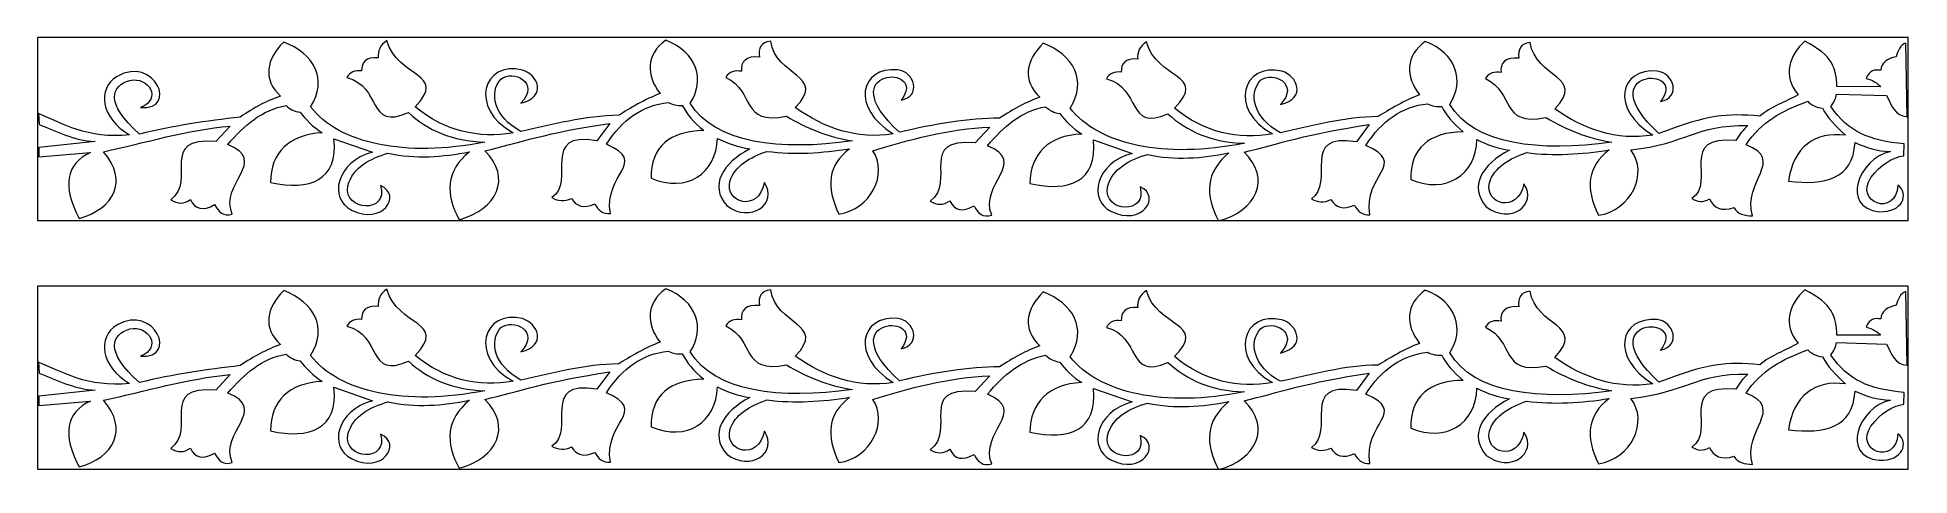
# Model space of a CAD drawing. Header units: centimetres. Extents: x -120 to 120, y -28 to 28.
import ezdxf

# ---------------------------------------------------------------- set-up
doc = ezdxf.new("R2010")
doc.units = ezdxf.units.CM
doc.header["$MEASUREMENT"] = 0
doc.layers.add('layer 1', color=7, linetype='Continuous')

msp = doc.modelspace()

# ---------------------------------------------------------------- linework, layer by layer
at = {"layer": 'layer 1', "color": 250, "lineweight": 9}
for points in [[(-120, 4.23433), (120, 4.23433), (120, 27.71615), (-120, 27.71615), (-120, 4.23433)], [(-120, -27.65679), (120, -27.65679), (120, -4.17497), (-120, -4.17497), (-120, -27.65679)]]:
    msp.add_lwpolyline(points, close=True, dxfattribs=at)
at = {"layer": 'layer 1', "color": 230, "lineweight": 9}
msp.add_open_spline([(-12.82761, 13.17617), (-10.82194, 10.20368), (-13.11297, 5.6634), (-17.17089, 5.05353), (-17.17089, 5.05353), (-18.88801, 8.56493), (-18.57598, 11.3354), (-15.81816, 13.43639), (-15.81816, 13.43639), (-19.33916, 12.8841), (-22.86613, 12.64568), (-26.40627, 13.09781), (-26.40627, 13.09781), (-28.51277, 12.38122), (-30.59424, 11.20558), (-31.15471, 9.23979), (-31.15471, 9.23979), (-31.86617, 6.5147), (-27.5653, 5.15001), (-26.73776, 9.10125), (-26.73776, 9.10125), (-24.88647, 6.4073), (-28.53794, 3.79788), (-31.57127, 6.14925), (-31.57127, 6.14925), (-33.84498, 8.72297), (-32.11455, 11.57687), (-28.5962, 13.41026), (-28.5962, 13.41026), (-30.07438, 13.62612), (-31.45833, 14.0935), (-32.76422, 14.76925), (-32.76422, 14.76925), (-32.9184, 10.16163), (-36.72336, 7.75761), (-41.25645, 9.64189), (-41.25645, 9.64189), (-41.35589, 13.67538), (-38.83713, 15.72103), (-34.51469, 15.76331), (-34.51469, 15.76331), (-35.86325, 16.85194), (-36.68478, 17.89924), (-37.28667, 19.00208), (-37.28667, 19.00208), (-37.94536, 18.9718), (-38.50799, 19.07382), (-39.09905, 19.37463), (-39.09905, 19.37463), (-42.35841, 18.9921), (-45.00104, 17.2028), (-47.00149, 14.00729), (-47.00149, 14.00729), (-41.51244, 11.62279), (-47.4173, 10.2885), (-46.49257, 5.11166), (-46.49257, 5.11166), (-47.47878, 5.03863), (-48.07182, 5.56965), (-48.48613, 6.37526), (-48.48613, 6.37526), (-49.9263, 5.70148), (-50.87507, 6.04019), (-51.48759, 7.07164), (-51.48759, 7.07164), (-52.3891, 6.63926), (-53.21983, 6.72332), (-54.0021, 7.16078), (-54.0021, 7.16078), (-50.86176, 9.16861), (-55.6565, 15.7345), (-48.23262, 14.46337), (-48.23262, 14.46337), (-48.23262, 14.46337), (-46.5771, 16.68696), (-46.5771, 16.68696), (-46.5771, 16.68696), (-54.48978, 15.55446), (-58.36182, 14.15975), (-62.61993, 13.16286), (-62.61993, 13.16286), (-59.08126, 9.70673), (-61.04667, 5.64119), (-65.90107, 4.33117), (-65.90107, 4.33117), (-67.67752, 7.61825), (-67.61097, 10.59079), (-64.57307, 13.05625), (-64.57307, 13.05625), (-68.0081, 12.37407), (-71.47459, 12.07962), (-75.02801, 12.85722), (-75.02801, 12.85722), (-77.32135, 12.16487), (-79.50489, 11.1114), (-80.17757, 8.66617), (-80.17757, 8.66617), (-80.76625, 5.41649), (-74.90791, 5.04405), (-75.98481, 8.71178), (-75.98481, 8.71178), (-73.13663, 7.45812), (-75.77885, 3.55509), (-79.71127, 5.57531), (-79.71127, 5.57531), (-82.69992, 7.05087), (-81.66442, 11.75226), (-77.00395, 13.00241), (-77.00395, 13.00241), (-77.00395, 13.00241), (-81.95974, 14.72311), (-81.95974, 14.72311), (-81.95974, 14.72311), (-81.42765, 9.37487), (-85.03462, 8.01345), (-90.10346, 9.12293), (-90.10346, 9.12293), (-90.0715, 12.94344), (-87.73345, 15.26817), (-83.46808, 15.48206), (-83.46808, 15.48206), (-84.62537, 16.18574), (-85.61948, 17.23499), (-86.28791, 18.1192), (-86.28791, 18.1192), (-87.00338, 18.19182), (-87.60462, 18.50634), (-88.09016, 18.98572), (-88.09016, 18.98572), (-91.18548, 18.43191), (-93.49803, 16.43838), (-95.56043, 13.98475), (-95.56043, 13.98475), (-90.26742, 11.79102), (-96.67839, 9.1005), (-95.01699, 5.05683), (-95.01699, 5.05683), (-96.13709, 4.7126), (-96.7929, 5.31666), (-97.2808, 6.26372), (-97.2808, 6.26372), (-98.74739, 5.42532), (-99.78146, 5.64535), (-100.38299, 6.92384), (-100.38299, 6.92384), (-101.20937, 6.31922), (-102.04767, 6.33863), (-102.8958, 6.87513), (-102.8958, 6.87513), (-99.51464, 9.39793), (-104.61112, 14.94424), (-97.13053, 14.36019), (-97.13053, 14.36019), (-97.13053, 14.36019), (-95.266, 16.35334), (-95.266, 16.35334), (-95.266, 16.35334), (-100.77964, 15.84504), (-106.21042, 14.20326), (-111.50534, 13.05504), (-111.50534, 13.05504), (-108.26456, 9.26933), (-110.23015, 5.70245), (-114.66641, 4.49885), (-114.66641, 4.49885), (-116.82701, 8.64), (-116.33688, 11.46175), (-113.19602, 12.96409), (-113.19602, 12.96409), (-113.19602, 12.96409), (-119.83972, 12.39242), (-119.83972, 12.39242), (-119.83972, 12.39242), (-119.83972, 12.39242), (-119.82859, 13.59124), (-119.82859, 13.59124), (-119.82859, 13.59124), (-119.82859, 13.59124), (-112.57723, 14.34572), (-112.57723, 14.34572), (-112.57723, 14.34572), (-115.44382, 14.51946), (-117.49213, 15.68627), (-119.78282, 16.53729), (-119.78282, 16.53729), (-119.78282, 16.53729), (-119.88163, 17.9577), (-119.88163, 17.9577), (-119.88163, 17.9577), (-116.74812, 16.68311), (-113.66072, 14.67527), (-108.17521, 15.20533), (-108.17521, 15.20533), (-111.90885, 17.40488), (-112.36771, 21.12378), (-109.78577, 22.72437), (-109.78577, 22.72437), (-104.95893, 25.46466), (-101.86156, 18.31141), (-106.78226, 18.71929), (-106.78226, 18.71929), (-103.97144, 19.80486), (-105.71984, 22.74137), (-108.14588, 22.20753), (-108.14588, 22.20753), (-110.48125, 21.54811), (-111.45724, 19.33098), (-106.92698, 15.327), (-106.92698, 15.327), (-102.56709, 16.39433), (-98.27562, 16.99232), (-93.99609, 17.5085), (-93.99609, 17.5085), (-92.18466, 18.68473), (-90.68447, 19.56392), (-88.81737, 20.19325), (-88.81737, 20.19325), (-91.15575, 22.31973), (-90.61752, 24.94619), (-88.40701, 27.12503), (-88.40701, 27.12503), (-84.56492, 25.65965), (-82.66866, 22.36787), (-84.95459, 18.79955), (-84.95459, 18.79955), (-81.30464, 14.10664), (-72.8452, 12.25642), (-62.60073, 14.28724), (-62.60073, 14.28724), (-66.79365, 14.41219), (-69.97774, 15.8263), (-72.41176, 18.07944), (-72.41176, 18.07944), (-77.71591, 15.68906), (-75.80765, 21.44958), (-80.29585, 22.56784), (-80.29585, 22.56784), (-79.91613, 23.28571), (-79.25845, 23.52088), (-78.41059, 23.42576), (-78.41059, 23.42576), (-78.38814, 24.52378), (-77.91094, 25.24568), (-76.2797, 25.09532), (-76.2797, 25.09532), (-76.3572, 25.97437), (-76.04617, 26.73096), (-75.1673, 27.30858), (-75.1673, 27.30858), (-73.85253, 22.45881), (-67.24629, 23.22342), (-71.542, 18.81479), (-71.542, 18.81479), (-67.77983, 15.66202), (-63.36033, 14.71735), (-58.98258, 15.49176), (-58.98258, 15.49176), (-64.73606, 18.61932), (-62.79334, 24.78665), (-57.77732, 23.52949), (-57.77732, 23.52949), (-55.8138, 22.96728), (-54.54795, 20.09164), (-57.96806, 19.27871), (-57.96806, 19.27871), (-55.42676, 21.9532), (-59.00936, 23.60879), (-60.53992, 22.38086), (-60.53992, 22.38086), (-62.08559, 20.64736), (-61.45723, 17.52795), (-57.96685, 15.6481), (-57.96685, 15.6481), (-54.07501, 16.49027), (-49.72304, 17.69166), (-45.43383, 17.72777), (-45.43383, 17.72777), (-44.06204, 18.58161), (-42.00316, 19.82809), (-40.13013, 20.50882), (-40.13013, 20.50882), (-41.94324, 22.8673), (-41.95938, 25.5097), (-39.39377, 27.34649), (-39.39377, 27.34649), (-35.36122, 25.86797), (-34.31376, 22.2044), (-36.25204, 19.28807), (-36.25204, 19.28807), (-33.13615, 14.0708), (-24.71759, 13.15182), (-15.44312, 14.43507), (-15.44312, 14.43507), (-18.60184, 14.93357), (-21.36694, 16.08314), (-23.91122, 17.59797), (-23.91122, 17.59797), (-29.87609, 16.42303), (-27.8317, 20.77723), (-31.68047, 22.58775), (-31.68047, 22.58775), (-31.25879, 23.38984), (-30.50498, 23.48393), (-29.65814, 23.37977), (-29.65814, 23.37977), (-29.8531, 24.57871), (-29.05997, 25.39084), (-27.3838, 25.20413), (-27.3838, 25.20413), (-27.52079, 26.3033), (-27.21333, 27.09695), (-25.92804, 27.21842), (-25.92804, 27.21842), (-25.28599, 22.62981), (-18.65998, 22.9496), (-22.77796, 18.71558), (-22.77796, 18.71558), (-19.02959, 16.0588), (-14.88024, 14.60161), (-10.2006, 15.34154), (-10.2006, 15.34154), (-15.67336, 18.65383), (-14.50162, 23.98468), (-9.6269, 23.5556), (-9.6269, 23.5556), (-7.51739, 23.32159), (-6.4958, 20.1902), (-9.21314, 19.65884), (-9.21314, 19.65884), (-5.48968, 24.35386), (-18.5634, 23.88766), (-9.40648, 15.54502), (-9.40648, 15.54502), (-5.0687, 16.60252), (-0.38863, 17.36058), (3.43844, 17.35231), (3.43844, 17.35231), (5.24987, 18.52854), (6.75005, 19.40772), (8.61715, 20.03706), (8.61715, 20.03706), (6.27877, 22.16353), (6.817, 24.78999), (9.02752, 26.96884), (9.02752, 26.96884), (12.86961, 25.50346), (14.76587, 22.21168), (12.47994, 18.64336), (12.47994, 18.64336), (16.12988, 13.95045), (24.58933, 12.10023), (34.8338, 14.13105), (34.8338, 14.13105), (30.64087, 14.256), (27.45678, 15.67011), (25.02277, 17.92325), (25.02277, 17.92325), (19.71862, 15.53287), (21.62687, 21.29339), (17.13868, 22.41165), (17.13868, 22.41165), (17.5184, 23.12952), (18.17607, 23.36469), (19.02394, 23.26957), (19.02394, 23.26957), (19.04638, 24.36759), (19.52359, 25.08949), (21.15483, 24.93913), (21.15483, 24.93913), (21.07733, 25.81818), (21.38835, 26.57476), (22.26723, 27.15239), (22.26723, 27.15239), (23.58199, 22.30262), (30.18824, 23.06723), (25.89253, 18.6586), (25.89253, 18.6586), (29.65469, 15.50583), (34.0742, 14.56116), (38.45194, 15.33557), (38.45194, 15.33557), (32.69847, 18.46313), (34.64119, 24.63046), (39.6572, 23.3733), (39.6572, 23.3733), (41.62073, 22.81109), (42.88658, 19.93545), (39.46647, 19.12252), (39.46647, 19.12252), (42.00776, 21.79701), (38.42516, 23.4526), (36.8946, 22.22467), (36.8946, 22.22467), (35.34893, 20.49117), (35.97729, 17.37176), (39.46767, 15.49191), (39.46767, 15.49191), (43.35952, 16.33408), (47.71148, 17.53547), (52.00069, 17.57158), (52.00069, 17.57158), (53.37248, 18.42542), (55.43136, 19.6719), (57.3044, 20.35263), (57.3044, 20.35263), (55.49129, 22.71111), (55.47514, 25.35351), (58.04076, 27.1903), (58.04076, 27.1903), (62.07331, 25.71178), (63.12077, 22.0482), (61.18248, 19.13187), (61.18248, 19.13187), (64.29837, 13.91461), (72.71694, 12.99563), (81.9914, 14.27887), (81.9914, 14.27887), (78.83269, 14.77738), (76.06759, 15.92695), (73.52331, 17.44178), (73.52331, 17.44178), (67.55844, 16.26684), (69.60283, 20.62103), (65.75405, 22.43156), (65.75405, 22.43156), (66.17573, 23.23365), (66.92954, 23.32774), (67.77639, 23.22358), (67.77639, 23.22358), (67.58142, 24.42252), (68.37455, 25.23465), (70.05073, 25.04794), (70.05073, 25.04794), (69.91374, 26.14711), (70.22119, 26.94076), (71.50649, 27.06222), (71.50649, 27.06222), (72.14854, 22.47362), (78.77454, 22.79341), (74.65657, 18.55939), (74.65657, 18.55939), (78.40493, 15.90261), (82.55429, 14.44542), (87.23392, 15.18535), (87.23392, 15.18535), (81.76116, 18.49764), (82.93291, 23.82849), (87.80763, 23.39941), (87.80763, 23.39941), (89.91714, 23.1654), (90.93873, 20.03401), (88.22138, 19.50265), (88.22138, 19.50265), (91.94484, 24.19767), (78.87113, 23.73147), (88.02804, 15.38883), (88.02804, 15.38883), (94.46096, 17.85154), (96.60395, 17.98061), (100.95708, 17.62153), (100.95708, 17.62153), (102.37236, 18.80512), (104.23929, 19.44937), (105.88039, 20.36328), (105.88039, 20.36328), (103.79154, 22.77988), (104.78515, 25.51205), (106.7343, 27.22878), (106.7343, 27.22878), (110.27681, 25.4355), (110.8124, 23.75622), (110.85127, 21.41681), (110.85127, 21.41681), (110.85127, 21.41681), (116.46565, 21.39283), (116.46565, 21.39283), (116.46565, 21.39283), (116.03326, 21.87315), (115.45421, 22.26122), (114.60033, 22.44707), (114.60033, 22.44707), (115.11903, 23.58707), (115.62626, 23.57484), (116.47355, 23.50536), (116.47355, 23.50536), (116.61076, 24.46276), (117.27576, 25.04207), (118.46855, 25.24329), (118.46855, 25.24329), (118.67338, 25.96065), (118.9278, 26.74745), (119.70175, 26.9962), (119.70175, 26.9962), (119.70175, 26.9962), (119.88162, 17.54767), (119.88162, 17.54767), (119.88162, 17.54767), (118.24618, 17.63758), (117.87554, 18.98974), (117.21181, 20.26771), (117.21181, 20.26771), (117.21181, 20.26771), (110.80164, 20.45697), (110.80164, 20.45697), (110.80164, 20.45697), (110.72776, 19.87909), (110.48332, 19.34362), (110.0683, 18.85056), (110.0683, 18.85056), (112.31383, 15.61687), (114.93817, 14.49099), (119.47957, 14.0469), (119.47957, 14.0469), (119.47957, 14.0469), (119.44036, 12.53932), (119.44036, 12.53932), (119.44036, 12.53932), (117.96766, 12.31725), (116.47962, 11.41564), (115.21577, 9.73632), (115.21577, 9.73632), (113.03071, 6.53607), (118.42575, 4.58539), (118.66356, 8.75745), (118.66356, 8.75745), (120.17236, 7.63966), (119.3024, 5.25868), (116.28377, 5.35602), (116.28377, 5.35602), (111.25359, 5.85964), (113.62334, 12.1832), (117.7323, 13.08899), (117.7323, 13.08899), (116.00009, 13.10057), (114.55902, 13.61035), (113.17835, 14.22356), (113.17835, 14.22356), (112.88903, 9.48663), (109.29624, 8.73885), (104.64767, 9.26599), (104.64767, 9.26599), (105.24253, 13.70678), (108.06298, 15.67853), (111.93809, 15.15898), (111.93809, 15.15898), (110.68206, 16.29783), (109.64699, 17.42376), (108.9836, 18.64239), (108.9836, 18.64239), (108.43158, 18.65474), (107.32046, 19.14984), (107.14325, 19.53748), (107.14325, 19.53748), (103.73937, 18.2784), (101.13363, 16.87821), (99.19316, 13.95732), (99.19316, 13.95732), (104.36882, 11.95061), (98.65832, 9.29145), (100.04441, 4.81537), (100.04441, 4.81537), (98.96932, 4.88182), (98.10335, 5.0343), (97.64701, 5.88876), (97.64701, 5.88876), (96.06139, 5.34921), (95.03508, 5.84779), (94.50339, 7.0178), (94.50339, 7.0178), (93.69007, 6.48565), (92.95754, 6.61442), (92.26174, 7.04363), (92.26174, 7.04363), (95.36712, 9.20353), (90.35255, 15.21567), (97.89284, 14.48058), (97.89284, 14.48058), (98.30146, 15.20612), (98.7987, 15.86378), (99.4255, 16.42221), (99.4255, 16.42221), (92.57552, 16.5199), (91.68186, 14.05977), (84.40694, 13.2932), (84.40694, 13.2932), (86.75236, 10.33433), (84.44753, 5.52614), (80.26363, 4.89734), (80.26363, 4.89734), (78.54651, 8.40874), (78.85855, 11.1792), (81.61637, 13.2802), (81.61637, 13.2802), (78.09537, 12.72791), (74.5684, 12.48948), (71.02825, 12.94162), (71.02825, 12.94162), (68.92176, 12.22503), (66.84029, 11.04939), (66.27981, 9.08359), (66.27981, 9.08359), (65.56836, 6.35851), (69.86923, 4.99382), (70.69676, 8.94506), (70.69676, 8.94506), (72.54806, 6.25111), (68.89658, 3.64169), (65.86325, 5.99306), (65.86325, 5.99306), (63.58955, 8.56678), (65.31998, 11.42068), (68.83832, 13.25407), (68.83832, 13.25407), (67.36015, 13.46993), (65.97619, 13.9373), (64.67031, 14.61306), (64.67031, 14.61306), (64.51613, 10.00544), (60.71117, 7.60141), (56.17807, 9.48569), (56.17807, 9.48569), (56.07864, 13.51919), (58.5974, 15.56483), (62.91983, 15.60712), (62.91983, 15.60712), (61.57127, 16.69575), (60.74975, 17.74305), (60.14785, 18.84589), (60.14785, 18.84589), (59.48917, 18.81561), (58.92653, 18.91763), (58.33547, 19.21844), (58.33547, 19.21844), (55.07612, 18.8359), (52.43349, 17.04661), (50.43304, 13.8511), (50.43304, 13.8511), (55.92208, 11.4666), (50.01722, 10.13231), (50.94196, 4.95547), (50.94196, 4.95547), (49.95574, 4.88244), (49.36271, 5.41345), (48.9484, 6.21907), (48.9484, 6.21907), (47.50822, 5.54529), (46.55946, 5.88399), (45.94693, 6.91545), (45.94693, 6.91545), (45.04542, 6.48306), (44.21469, 6.56713), (43.43242, 7.00459), (43.43242, 7.00459), (46.57276, 9.01241), (41.77802, 15.57831), (49.20191, 14.30718), (49.20191, 14.30718), (49.20191, 14.30718), (50.85742, 16.53077), (50.85742, 16.53077), (50.85742, 16.53077), (42.94474, 15.39827), (39.07271, 14.00355), (34.8146, 13.00667), (34.8146, 13.00667), (38.35326, 9.55053), (36.38786, 5.485), (31.53345, 4.17497), (31.53345, 4.17497), (29.757, 7.46206), (29.82355, 10.4346), (32.86146, 12.90006), (32.86146, 12.90006), (29.42642, 12.21788), (25.95993, 11.92343), (22.40651, 12.70103), (22.40651, 12.70103), (20.11318, 12.00867), (17.92964, 10.95521), (17.25696, 8.50998), (17.25696, 8.50998), (16.66827, 5.2603), (22.52661, 4.88786), (21.44971, 8.55559), (21.44971, 8.55559), (24.29789, 7.30193), (21.65568, 3.3989), (17.72325, 5.41912), (17.72325, 5.41912), (14.73461, 6.89468), (15.7701, 11.59606), (20.43058, 12.84622), (20.43058, 12.84622), (20.43058, 12.84622), (15.47478, 14.56692), (15.47478, 14.56692), (15.47478, 14.56692), (16.00688, 9.21868), (12.39991, 7.85726), (7.33107, 8.96674), (7.33107, 8.96674), (7.36303, 12.78725), (9.70107, 15.11198), (13.96645, 15.32587), (13.96645, 15.32587), (12.80916, 16.02955), (11.81505, 17.0788), (11.14661, 17.96301), (11.14661, 17.96301), (10.43115, 18.03563), (9.82991, 18.35014), (9.34436, 18.82953), (9.34436, 18.82953), (6.24905, 18.27571), (3.9365, 16.28219), (1.8741, 13.82856), (1.8741, 13.82856), (7.1671, 11.63482), (0.75614, 8.94431), (2.41753, 4.90064), (2.41753, 4.90064), (1.29743, 4.55641), (0.64162, 5.16047), (0.15373, 6.10753), (0.15373, 6.10753), (-1.31286, 5.26913), (-2.34694, 5.48915), (-2.94847, 6.76765), (-2.94847, 6.76765), (-3.77485, 6.16303), (-4.61314, 6.18244), (-5.46128, 6.71894), (-5.46128, 6.71894), (-2.08011, 9.24174), (-7.1766, 14.78805), (0.30399, 14.204), (0.30399, 14.204), (0.30399, 14.204), (2.16853, 16.19715), (2.16853, 16.19715), (2.16853, 16.19715), (-2.92032, 16.03667), (-8.50857, 14.52529), (-12.82761, 13.17617)], degree=3, knots=[0, 0, 0, 0, 0.005347594, 0.005347594, 0.005347594, 0.005347594, 0.010695187, 0.010695187, 0.010695187, 0.010695187, 0.016042781, 0.016042781, 0.016042781, 0.016042781, 0.021390374, 0.021390374, 0.021390374, 0.021390374, 0.026737968, 0.026737968, 0.026737968, 0.026737968, 0.032085561, 0.032085561, 0.032085561, 0.032085561, 0.037433155, 0.037433155, 0.037433155, 0.037433155, 0.042780749, 0.042780749, 0.042780749, 0.042780749, 0.048128342, 0.048128342, 0.048128342, 0.048128342, 0.053475936, 0.053475936, 0.053475936, 0.053475936, 0.058823529, 0.058823529, 0.058823529, 0.058823529, 0.064171123, 0.064171123, 0.064171123, 0.064171123, 0.069518717, 0.069518717, 0.069518717, 0.069518717, 0.07486631, 0.07486631, 0.07486631, 0.07486631, 0.080213904, 0.080213904, 0.080213904, 0.080213904, 0.085561497, 0.085561497, 0.085561497, 0.085561497, 0.090909091, 0.090909091, 0.090909091, 0.090909091, 0.096256684, 0.096256684, 0.096256684, 0.096256684, 0.101604278, 0.101604278, 0.101604278, 0.101604278, 0.106951872, 0.106951872, 0.106951872, 0.106951872, 0.112299465, 0.112299465, 0.112299465, 0.112299465, 0.117647059, 0.117647059, 0.117647059, 0.117647059, 0.122994652, 0.122994652, 0.122994652, 0.122994652, 0.128342246, 0.128342246, 0.128342246, 0.128342246, 0.13368984, 0.13368984, 0.13368984, 0.13368984, 0.139037433, 0.139037433, 0.139037433, 0.139037433, 0.144385027, 0.144385027, 0.144385027, 0.144385027, 0.14973262, 0.14973262, 0.14973262, 0.14973262, 0.155080214, 0.155080214, 0.155080214, 0.155080214, 0.160427807, 0.160427807, 0.160427807, 0.160427807, 0.165775401, 0.165775401, 0.165775401, 0.165775401, 0.171122995, 0.171122995, 0.171122995, 0.171122995, 0.176470588, 0.176470588, 0.176470588, 0.176470588, 0.181818182, 0.181818182, 0.181818182, 0.181818182, 0.187165775, 0.187165775, 0.187165775, 0.187165775, 0.192513369, 0.192513369, 0.192513369, 0.192513369, 0.197860963, 0.197860963, 0.197860963, 0.197860963, 0.203208556, 0.203208556, 0.203208556, 0.203208556, 0.20855615, 0.20855615, 0.20855615, 0.20855615, 0.213903743, 0.213903743, 0.213903743, 0.213903743, 0.219251337, 0.219251337, 0.219251337, 0.219251337, 0.22459893, 0.22459893, 0.22459893, 0.22459893, 0.229946524, 0.229946524, 0.229946524, 0.229946524, 0.235294118, 0.235294118, 0.235294118, 0.235294118, 0.240641711, 0.240641711, 0.240641711, 0.240641711, 0.245989305, 0.245989305, 0.245989305, 0.245989305, 0.251336898, 0.251336898, 0.251336898, 0.251336898, 0.256684492, 0.256684492, 0.256684492, 0.256684492, 0.262032086, 0.262032086, 0.262032086, 0.262032086, 0.267379679, 0.267379679, 0.267379679, 0.267379679, 0.272727273, 0.272727273, 0.272727273, 0.272727273, 0.278074866, 0.278074866, 0.278074866, 0.278074866, 0.28342246, 0.28342246, 0.28342246, 0.28342246, 0.288770053, 0.288770053, 0.288770053, 0.288770053, 0.294117647, 0.294117647, 0.294117647, 0.294117647, 0.299465241, 0.299465241, 0.299465241, 0.299465241, 0.304812834, 0.304812834, 0.304812834, 0.304812834, 0.310160428, 0.310160428, 0.310160428, 0.310160428, 0.315508021, 0.315508021, 0.315508021, 0.315508021, 0.320855615, 0.320855615, 0.320855615, 0.320855615, 0.326203209, 0.326203209, 0.326203209, 0.326203209, 0.331550802, 0.331550802, 0.331550802, 0.331550802, 0.336898396, 0.336898396, 0.336898396, 0.336898396, 0.342245989, 0.342245989, 0.342245989, 0.342245989, 0.347593583, 0.347593583, 0.347593583, 0.347593583, 0.352941176, 0.352941176, 0.352941176, 0.352941176, 0.35828877, 0.35828877, 0.35828877, 0.35828877, 0.363636364, 0.363636364, 0.363636364, 0.363636364, 0.368983957, 0.368983957, 0.368983957, 0.368983957, 0.374331551, 0.374331551, 0.374331551, 0.374331551, 0.379679144, 0.379679144, 0.379679144, 0.379679144, 0.385026738, 0.385026738, 0.385026738, 0.385026738, 0.390374332, 0.390374332, 0.390374332, 0.390374332, 0.395721925, 0.395721925, 0.395721925, 0.395721925, 0.401069519, 0.401069519, 0.401069519, 0.401069519, 0.406417112, 0.406417112, 0.406417112, 0.406417112, 0.411764706, 0.411764706, 0.411764706, 0.411764706, 0.417112299, 0.417112299, 0.417112299, 0.417112299, 0.422459893, 0.422459893, 0.422459893, 0.422459893, 0.427807487, 0.427807487, 0.427807487, 0.427807487, 0.43315508, 0.43315508, 0.43315508, 0.43315508, 0.438502674, 0.438502674, 0.438502674, 0.438502674, 0.443850267, 0.443850267, 0.443850267, 0.443850267, 0.449197861, 0.449197861, 0.449197861, 0.449197861, 0.454545455, 0.454545455, 0.454545455, 0.454545455, 0.459893048, 0.459893048, 0.459893048, 0.459893048, 0.465240642, 0.465240642, 0.465240642, 0.465240642, 0.470588235, 0.470588235, 0.470588235, 0.470588235, 0.475935829, 0.475935829, 0.475935829, 0.475935829, 0.481283422, 0.481283422, 0.481283422, 0.481283422, 0.486631016, 0.486631016, 0.486631016, 0.486631016, 0.49197861, 0.49197861, 0.49197861, 0.49197861, 0.497326203, 0.497326203, 0.497326203, 0.497326203, 0.502673797, 0.502673797, 0.502673797, 0.502673797, 0.50802139, 0.50802139, 0.50802139, 0.50802139, 0.513368984, 0.513368984, 0.513368984, 0.513368984, 0.518716578, 0.518716578, 0.518716578, 0.518716578, 0.524064171, 0.524064171, 0.524064171, 0.524064171, 0.529411765, 0.529411765, 0.529411765, 0.529411765, 0.534759358, 0.534759358, 0.534759358, 0.534759358, 0.540106952, 0.540106952, 0.540106952, 0.540106952, 0.545454545, 0.545454545, 0.545454545, 0.545454545, 0.550802139, 0.550802139, 0.550802139, 0.550802139, 0.556149733, 0.556149733, 0.556149733, 0.556149733, 0.561497326, 0.561497326, 0.561497326, 0.561497326, 0.56684492, 0.56684492, 0.56684492, 0.56684492, 0.572192513, 0.572192513, 0.572192513, 0.572192513, 0.577540107, 0.577540107, 0.577540107, 0.577540107, 0.582887701, 0.582887701, 0.582887701, 0.582887701, 0.588235294, 0.588235294, 0.588235294, 0.588235294, 0.593582888, 0.593582888, 0.593582888, 0.593582888, 0.598930481, 0.598930481, 0.598930481, 0.598930481, 0.604278075, 0.604278075, 0.604278075, 0.604278075, 0.609625668, 0.609625668, 0.609625668, 0.609625668, 0.614973262, 0.614973262, 0.614973262, 0.614973262, 0.620320856, 0.620320856, 0.620320856, 0.620320856, 0.625668449, 0.625668449, 0.625668449, 0.625668449, 0.631016043, 0.631016043, 0.631016043, 0.631016043, 0.636363636, 0.636363636, 0.636363636, 0.636363636, 0.64171123, 0.64171123, 0.64171123, 0.64171123, 0.647058824, 0.647058824, 0.647058824, 0.647058824, 0.652406417, 0.652406417, 0.652406417, 0.652406417, 0.657754011, 0.657754011, 0.657754011, 0.657754011, 0.663101604, 0.663101604, 0.663101604, 0.663101604, 0.668449198, 0.668449198, 0.668449198, 0.668449198, 0.673796791, 0.673796791, 0.673796791, 0.673796791, 0.679144385, 0.679144385, 0.679144385, 0.679144385, 0.684491979, 0.684491979, 0.684491979, 0.684491979, 0.689839572, 0.689839572, 0.689839572, 0.689839572, 0.695187166, 0.695187166, 0.695187166, 0.695187166, 0.700534759, 0.700534759, 0.700534759, 0.700534759, 0.705882353, 0.705882353, 0.705882353, 0.705882353, 0.711229947, 0.711229947, 0.711229947, 0.711229947, 0.71657754, 0.71657754, 0.71657754, 0.71657754, 0.721925134, 0.721925134, 0.721925134, 0.721925134, 0.727272727, 0.727272727, 0.727272727, 0.727272727, 0.732620321, 0.732620321, 0.732620321, 0.732620321, 0.737967914, 0.737967914, 0.737967914, 0.737967914, 0.743315508, 0.743315508, 0.743315508, 0.743315508, 0.748663102, 0.748663102, 0.748663102, 0.748663102, 0.754010695, 0.754010695, 0.754010695, 0.754010695, 0.759358289, 0.759358289, 0.759358289, 0.759358289, 0.764705882, 0.764705882, 0.764705882, 0.764705882, 0.770053476, 0.770053476, 0.770053476, 0.770053476, 0.77540107, 0.77540107, 0.77540107, 0.77540107, 0.780748663, 0.780748663, 0.780748663, 0.780748663, 0.786096257, 0.786096257, 0.786096257, 0.786096257, 0.79144385, 0.79144385, 0.79144385, 0.79144385, 0.796791444, 0.796791444, 0.796791444, 0.796791444, 0.802139037, 0.802139037, 0.802139037, 0.802139037, 0.807486631, 0.807486631, 0.807486631, 0.807486631, 0.812834225, 0.812834225, 0.812834225, 0.812834225, 0.818181818, 0.818181818, 0.818181818, 0.818181818, 0.823529412, 0.823529412, 0.823529412, 0.823529412, 0.828877005, 0.828877005, 0.828877005, 0.828877005, 0.834224599, 0.834224599, 0.834224599, 0.834224599, 0.839572193, 0.839572193, 0.839572193, 0.839572193, 0.844919786, 0.844919786, 0.844919786, 0.844919786, 0.85026738, 0.85026738, 0.85026738, 0.85026738, 0.855614973, 0.855614973, 0.855614973, 0.855614973, 0.860962567, 0.860962567, 0.860962567, 0.860962567, 0.86631016, 0.86631016, 0.86631016, 0.86631016, 0.871657754, 0.871657754, 0.871657754, 0.871657754, 0.877005348, 0.877005348, 0.877005348, 0.877005348, 0.882352941, 0.882352941, 0.882352941, 0.882352941, 0.887700535, 0.887700535, 0.887700535, 0.887700535, 0.893048128, 0.893048128, 0.893048128, 0.893048128, 0.898395722, 0.898395722, 0.898395722, 0.898395722, 0.903743316, 0.903743316, 0.903743316, 0.903743316, 0.909090909, 0.909090909, 0.909090909, 0.909090909, 0.914438503, 0.914438503, 0.914438503, 0.914438503, 0.919786096, 0.919786096, 0.919786096, 0.919786096, 0.92513369, 0.92513369, 0.92513369, 0.92513369, 0.930481283, 0.930481283, 0.930481283, 0.930481283, 0.935828877, 0.935828877, 0.935828877, 0.935828877, 0.941176471, 0.941176471, 0.941176471, 0.941176471, 0.946524064, 0.946524064, 0.946524064, 0.946524064, 0.951871658, 0.951871658, 0.951871658, 0.951871658, 0.957219251, 0.957219251, 0.957219251, 0.957219251, 0.962566845, 0.962566845, 0.962566845, 0.962566845, 0.967914439, 0.967914439, 0.967914439, 0.967914439, 0.973262032, 0.973262032, 0.973262032, 0.973262032, 0.978609626, 0.978609626, 0.978609626, 0.978609626, 0.983957219, 0.983957219, 0.983957219, 0.983957219, 0.989304813, 0.989304813, 0.989304813, 0.989304813, 1, 1, 1, 1], dxfattribs=at)
at = {"layer": 'layer 1', "color": 250, "lineweight": 9}
msp.add_open_spline([(-12.8276, -18.71495), (-10.82193, -21.68744), (-13.11296, -26.22772), (-17.17088, -26.83759), (-17.17088, -26.83759), (-18.888, -23.32619), (-18.57597, -20.55572), (-15.81815, -18.45473), (-15.81815, -18.45473), (-19.33915, -19.00702), (-22.86612, -19.24544), (-26.40626, -18.79331), (-26.40626, -18.79331), (-28.51276, -19.5099), (-30.59423, -20.68554), (-31.1547, -22.65133), (-31.1547, -22.65133), (-31.86616, -25.37642), (-27.56529, -26.74111), (-26.73775, -22.78987), (-26.73775, -22.78987), (-24.88646, -25.48382), (-28.53793, -28.09324), (-31.57126, -25.74187), (-31.57126, -25.74187), (-33.84497, -23.16815), (-32.11454, -20.31425), (-28.59619, -18.48086), (-28.59619, -18.48086), (-30.07437, -18.265), (-31.45832, -17.79762), (-32.76421, -17.12187), (-32.76421, -17.12187), (-32.91839, -21.72949), (-36.72335, -24.13351), (-41.25644, -22.24923), (-41.25644, -22.24923), (-41.35588, -18.21574), (-38.83712, -16.17009), (-34.51468, -16.12781), (-34.51468, -16.12781), (-35.86324, -15.03918), (-36.68477, -13.99188), (-37.28666, -12.88904), (-37.28666, -12.88904), (-37.94535, -12.91932), (-38.50798, -12.8173), (-39.09904, -12.51649), (-39.09904, -12.51649), (-42.3584, -12.89902), (-45.00103, -14.68832), (-47.00148, -17.88383), (-47.00148, -17.88383), (-41.51243, -20.26833), (-47.41729, -21.60262), (-46.49256, -26.77946), (-46.49256, -26.77946), (-47.47877, -26.85249), (-48.07181, -26.32147), (-48.48612, -25.51586), (-48.48612, -25.51586), (-49.92629, -26.18964), (-50.87506, -25.85093), (-51.48758, -24.81948), (-51.48758, -24.81948), (-52.38909, -25.25186), (-53.21982, -25.1678), (-54.00209, -24.73034), (-54.00209, -24.73034), (-50.86175, -22.72251), (-55.65649, -16.15662), (-48.23261, -17.42775), (-48.23261, -17.42775), (-48.23261, -17.42775), (-46.57709, -15.20416), (-46.57709, -15.20416), (-46.57709, -15.20416), (-54.48977, -16.33666), (-58.36181, -17.73137), (-62.61992, -18.72826), (-62.61992, -18.72826), (-59.08125, -22.18439), (-61.04666, -26.24993), (-65.90106, -27.55995), (-65.90106, -27.55995), (-67.67751, -24.27287), (-67.61096, -21.30033), (-64.57306, -18.83487), (-64.57306, -18.83487), (-68.00809, -19.51705), (-71.47458, -19.8115), (-75.028, -19.0339), (-75.028, -19.0339), (-77.32134, -19.72625), (-79.50488, -20.77972), (-80.17756, -23.22495), (-80.17756, -23.22495), (-80.76624, -26.47463), (-74.9079, -26.84707), (-75.9848, -23.17934), (-75.9848, -23.17934), (-73.13662, -24.433), (-75.77884, -28.33603), (-79.71126, -26.31581), (-79.71126, -26.31581), (-82.69991, -24.84025), (-81.66441, -20.13886), (-77.00394, -18.88871), (-77.00394, -18.88871), (-77.00394, -18.88871), (-81.95973, -17.16801), (-81.95973, -17.16801), (-81.95973, -17.16801), (-81.42764, -22.51625), (-85.03461, -23.87767), (-90.10345, -22.76819), (-90.10345, -22.76819), (-90.07149, -18.94768), (-87.73344, -16.62295), (-83.46807, -16.40906), (-83.46807, -16.40906), (-84.62536, -15.70538), (-85.61947, -14.65613), (-86.2879, -13.77192), (-86.2879, -13.77192), (-87.00337, -13.6993), (-87.60461, -13.38478), (-88.09015, -12.9054), (-88.09015, -12.9054), (-91.18547, -13.45921), (-93.49802, -15.45274), (-95.56042, -17.90637), (-95.56042, -17.90637), (-90.26741, -20.1001), (-96.67838, -22.79062), (-95.01698, -26.83429), (-95.01698, -26.83429), (-96.13708, -27.17852), (-96.79289, -26.57446), (-97.28079, -25.6274), (-97.28079, -25.6274), (-98.74738, -26.4658), (-99.78145, -26.24577), (-100.38298, -24.96728), (-100.38298, -24.96728), (-101.20936, -25.5719), (-102.04766, -25.55249), (-102.89579, -25.01599), (-102.89579, -25.01599), (-99.51463, -22.49319), (-104.61111, -16.94688), (-97.13052, -17.53093), (-97.13052, -17.53093), (-97.13052, -17.53093), (-95.26599, -15.53778), (-95.26599, -15.53778), (-95.26599, -15.53778), (-100.77963, -16.04608), (-106.21041, -17.68786), (-111.50533, -18.83608), (-111.50533, -18.83608), (-108.26455, -22.62179), (-110.23014, -26.18867), (-114.6664, -27.39227), (-114.6664, -27.39227), (-116.827, -23.25112), (-116.33687, -20.42937), (-113.19601, -18.92703), (-113.19601, -18.92703), (-113.19601, -18.92703), (-119.83971, -19.4987), (-119.83971, -19.4987), (-119.83971, -19.4987), (-119.83971, -19.4987), (-119.82858, -18.29988), (-119.82858, -18.29988), (-119.82858, -18.29988), (-119.82858, -18.29988), (-112.57722, -17.5454), (-112.57722, -17.5454), (-112.57722, -17.5454), (-115.44381, -17.37166), (-117.49212, -16.20485), (-119.78281, -15.35383), (-119.78281, -15.35383), (-119.78281, -15.35383), (-119.88162, -13.93342), (-119.88162, -13.93342), (-119.88162, -13.93342), (-116.74811, -15.20801), (-113.66071, -17.21585), (-108.1752, -16.68579), (-108.1752, -16.68579), (-111.90884, -14.48624), (-112.3677, -10.76734), (-109.78576, -9.16675), (-109.78576, -9.16675), (-104.95892, -6.42646), (-101.86155, -13.57971), (-106.78225, -13.17183), (-106.78225, -13.17183), (-103.97143, -12.08626), (-105.71983, -9.14975), (-108.14587, -9.68359), (-108.14587, -9.68359), (-110.48124, -10.34301), (-111.45723, -12.56014), (-106.92697, -16.56412), (-106.92697, -16.56412), (-102.56708, -15.49679), (-98.27561, -14.8988), (-93.99608, -14.38262), (-93.99608, -14.38262), (-92.18465, -13.20639), (-90.68446, -12.3272), (-88.81736, -11.69787), (-88.81736, -11.69787), (-91.15574, -9.57139), (-90.61751, -6.94493), (-88.407, -4.76609), (-88.407, -4.76609), (-84.56491, -6.23147), (-82.66865, -9.52325), (-84.95458, -13.09157), (-84.95458, -13.09157), (-81.30463, -17.78448), (-72.84519, -19.6347), (-62.60072, -17.60388), (-62.60072, -17.60388), (-66.79364, -17.47893), (-69.97773, -16.06482), (-72.41175, -13.81168), (-72.41175, -13.81168), (-77.7159, -16.20206), (-75.80764, -10.44154), (-80.29584, -9.32328), (-80.29584, -9.32328), (-79.91612, -8.60541), (-79.25844, -8.37024), (-78.41058, -8.46536), (-78.41058, -8.46536), (-78.38813, -7.36734), (-77.91093, -6.64544), (-76.27969, -6.7958), (-76.27969, -6.7958), (-76.35719, -5.91675), (-76.04616, -5.16016), (-75.16729, -4.58254), (-75.16729, -4.58254), (-73.85252, -9.43231), (-67.24628, -8.6677), (-71.54199, -13.07633), (-71.54199, -13.07633), (-67.77982, -16.2291), (-63.36032, -17.17377), (-58.98257, -16.39936), (-58.98257, -16.39936), (-64.73605, -13.2718), (-62.79333, -7.10447), (-57.77731, -8.36163), (-57.77731, -8.36163), (-55.81379, -8.92384), (-54.54794, -11.79948), (-57.96805, -12.61241), (-57.96805, -12.61241), (-55.42675, -9.93792), (-59.00935, -8.28233), (-60.53991, -9.51026), (-60.53991, -9.51026), (-62.08558, -11.24376), (-61.45722, -14.36317), (-57.96684, -16.24302), (-57.96684, -16.24302), (-54.075, -15.40085), (-49.72303, -14.19946), (-45.43382, -14.16335), (-45.43382, -14.16335), (-44.06203, -13.30951), (-42.00315, -12.06303), (-40.13012, -11.3823), (-40.13012, -11.3823), (-41.94323, -9.02382), (-41.95937, -6.38142), (-39.39376, -4.54463), (-39.39376, -4.54463), (-35.36121, -6.02315), (-34.31375, -9.68672), (-36.25203, -12.60305), (-36.25203, -12.60305), (-33.13614, -17.82032), (-24.71758, -18.7393), (-15.44311, -17.45605), (-15.44311, -17.45605), (-18.60183, -16.95755), (-21.36693, -15.80798), (-23.91121, -14.29315), (-23.91121, -14.29315), (-29.87608, -15.46809), (-27.83169, -11.11389), (-31.68046, -9.30337), (-31.68046, -9.30337), (-31.25878, -8.50128), (-30.50497, -8.40719), (-29.65813, -8.51135), (-29.65813, -8.51135), (-29.85309, -7.31241), (-29.05996, -6.50028), (-27.38379, -6.68699), (-27.38379, -6.68699), (-27.52078, -5.58782), (-27.21332, -4.79417), (-25.92803, -4.6727), (-25.92803, -4.6727), (-25.28598, -9.26131), (-18.65997, -8.94152), (-22.77795, -13.17554), (-22.77795, -13.17554), (-19.02958, -15.83232), (-14.88023, -17.28951), (-10.20059, -16.54958), (-10.20059, -16.54958), (-15.67335, -13.23729), (-14.50161, -7.90644), (-9.62689, -8.33552), (-9.62689, -8.33552), (-7.51738, -8.56953), (-6.49579, -11.70092), (-9.21313, -12.23228), (-9.21313, -12.23228), (-5.48967, -7.53726), (-18.56339, -8.00346), (-9.40647, -16.3461), (-9.40647, -16.3461), (-5.06869, -15.2886), (-0.38862, -14.53054), (3.43845, -14.53881), (3.43845, -14.53881), (5.24988, -13.36258), (6.75006, -12.4834), (8.61716, -11.85406), (8.61716, -11.85406), (6.27878, -9.72759), (6.81701, -7.10113), (9.02753, -4.92228), (9.02753, -4.92228), (12.86962, -6.38766), (14.76588, -9.67944), (12.47995, -13.24776), (12.47995, -13.24776), (16.12989, -17.94067), (24.58934, -19.79089), (34.83381, -17.76007), (34.83381, -17.76007), (30.64088, -17.63512), (27.45679, -16.22101), (25.02278, -13.96787), (25.02278, -13.96787), (19.71863, -16.35825), (21.62688, -10.59773), (17.13869, -9.47947), (17.13869, -9.47947), (17.51841, -8.7616), (18.17608, -8.52643), (19.02395, -8.62155), (19.02395, -8.62155), (19.04639, -7.52353), (19.5236, -6.80163), (21.15484, -6.95199), (21.15484, -6.95199), (21.07734, -6.07294), (21.38836, -5.31636), (22.26724, -4.73873), (22.26724, -4.73873), (23.582, -9.5885), (30.18825, -8.82389), (25.89254, -13.23252), (25.89254, -13.23252), (29.6547, -16.38529), (34.07421, -17.32996), (38.45195, -16.55555), (38.45195, -16.55555), (32.69848, -13.42799), (34.6412, -7.26066), (39.65721, -8.51782), (39.65721, -8.51782), (41.62074, -9.08003), (42.88659, -11.95567), (39.46648, -12.7686), (39.46648, -12.7686), (42.00777, -10.09411), (38.42517, -8.43852), (36.89461, -9.66645), (36.89461, -9.66645), (35.34894, -11.39995), (35.9773, -14.51936), (39.46768, -16.39921), (39.46768, -16.39921), (43.35953, -15.55704), (47.71149, -14.35565), (52.0007, -14.31954), (52.0007, -14.31954), (53.37249, -13.4657), (55.43137, -12.21922), (57.30441, -11.53849), (57.30441, -11.53849), (55.4913, -9.18001), (55.47515, -6.53761), (58.04077, -4.70082), (58.04077, -4.70082), (62.07332, -6.17934), (63.12078, -9.84292), (61.18249, -12.75925), (61.18249, -12.75925), (64.29838, -17.97651), (72.71695, -18.89549), (81.99141, -17.61225), (81.99141, -17.61225), (78.8327, -17.11374), (76.0676, -15.96417), (73.52332, -14.44934), (73.52332, -14.44934), (67.55845, -15.62428), (69.60284, -11.27009), (65.75406, -9.45956), (65.75406, -9.45956), (66.17574, -8.65747), (66.92955, -8.56338), (67.7764, -8.66754), (67.7764, -8.66754), (67.58143, -7.4686), (68.37456, -6.65647), (70.05074, -6.84318), (70.05074, -6.84318), (69.91375, -5.74401), (70.2212, -4.95036), (71.5065, -4.8289), (71.5065, -4.8289), (72.14855, -9.4175), (78.77455, -9.09771), (74.65658, -13.33173), (74.65658, -13.33173), (78.40494, -15.98851), (82.5543, -17.4457), (87.23393, -16.70577), (87.23393, -16.70577), (81.76117, -13.39348), (82.93292, -8.06263), (87.80764, -8.49171), (87.80764, -8.49171), (89.91715, -8.72572), (90.93874, -11.85711), (88.22139, -12.38847), (88.22139, -12.38847), (91.94485, -7.69345), (78.87114, -8.15965), (88.02805, -16.50229), (88.02805, -16.50229), (94.46097, -14.03958), (96.60396, -13.91051), (100.95709, -14.26959), (100.95709, -14.26959), (102.37237, -13.086), (104.2393, -12.44175), (105.8804, -11.52784), (105.8804, -11.52784), (103.79155, -9.11124), (104.78516, -6.37907), (106.73431, -4.66234), (106.73431, -4.66234), (110.27682, -6.45562), (110.81241, -8.1349), (110.85128, -10.47431), (110.85128, -10.47431), (110.85128, -10.47431), (116.46566, -10.49829), (116.46566, -10.49829), (116.46566, -10.49829), (116.03327, -10.01797), (115.45422, -9.6299), (114.60034, -9.44405), (114.60034, -9.44405), (115.11904, -8.30405), (115.62627, -8.31628), (116.47356, -8.38576), (116.47356, -8.38576), (116.61077, -7.42836), (117.27577, -6.84905), (118.46856, -6.64783), (118.46856, -6.64783), (118.67339, -5.93047), (118.92781, -5.14367), (119.70176, -4.89492), (119.70176, -4.89492), (119.70176, -4.89492), (119.88163, -14.34345), (119.88163, -14.34345), (119.88163, -14.34345), (118.24619, -14.25354), (117.87555, -12.90138), (117.21182, -11.62341), (117.21182, -11.62341), (117.21182, -11.62341), (110.80165, -11.43415), (110.80165, -11.43415), (110.80165, -11.43415), (110.72777, -12.01203), (110.48333, -12.5475), (110.06831, -13.04056), (110.06831, -13.04056), (112.31384, -16.27425), (114.93818, -17.40013), (119.47958, -17.84422), (119.47958, -17.84422), (119.47958, -17.84422), (119.44037, -19.3518), (119.44037, -19.3518), (119.44037, -19.3518), (117.96767, -19.57387), (116.47963, -20.47548), (115.21578, -22.1548), (115.21578, -22.1548), (113.03072, -25.35505), (118.42576, -27.30573), (118.66357, -23.13367), (118.66357, -23.13367), (120.17237, -24.25146), (119.30241, -26.63244), (116.28378, -26.5351), (116.28378, -26.5351), (111.2536, -26.03148), (113.62335, -19.70792), (117.73231, -18.80213), (117.73231, -18.80213), (116.0001, -18.79055), (114.55903, -18.28077), (113.17836, -17.66756), (113.17836, -17.66756), (112.88904, -22.40449), (109.29625, -23.15227), (104.64768, -22.62513), (104.64768, -22.62513), (105.24254, -18.18434), (108.06299, -16.21259), (111.9381, -16.73214), (111.9381, -16.73214), (110.68207, -15.59329), (109.647, -14.46736), (108.98361, -13.24873), (108.98361, -13.24873), (108.43159, -13.23638), (107.32047, -12.74128), (107.14326, -12.35364), (107.14326, -12.35364), (103.73938, -13.61272), (101.13364, -15.01291), (99.19317, -17.9338), (99.19317, -17.9338), (104.36883, -19.94051), (98.65833, -22.59967), (100.04442, -27.07575), (100.04442, -27.07575), (98.96933, -27.0093), (98.10336, -26.85682), (97.64702, -26.00236), (97.64702, -26.00236), (96.0614, -26.54191), (95.03509, -26.04333), (94.5034, -24.87332), (94.5034, -24.87332), (93.69008, -25.40547), (92.95755, -25.2767), (92.26175, -24.84749), (92.26175, -24.84749), (95.36713, -22.68759), (90.35256, -16.67545), (97.89285, -17.41054), (97.89285, -17.41054), (98.30147, -16.685), (98.79871, -16.02734), (99.42551, -15.46891), (99.42551, -15.46891), (92.57553, -15.37122), (91.68187, -17.83135), (84.40695, -18.59792), (84.40695, -18.59792), (86.75237, -21.55679), (84.44754, -26.36498), (80.26364, -26.99378), (80.26364, -26.99378), (78.54652, -23.48238), (78.85856, -20.71192), (81.61638, -18.61092), (81.61638, -18.61092), (78.09538, -19.16321), (74.56841, -19.40164), (71.02826, -18.9495), (71.02826, -18.9495), (68.92177, -19.66609), (66.8403, -20.84173), (66.27982, -22.80753), (66.27982, -22.80753), (65.56837, -25.53261), (69.86924, -26.8973), (70.69677, -22.94606), (70.69677, -22.94606), (72.54807, -25.64001), (68.89659, -28.24943), (65.86326, -25.89806), (65.86326, -25.89806), (63.58956, -23.32434), (65.31999, -20.47044), (68.83833, -18.63705), (68.83833, -18.63705), (67.36016, -18.42119), (65.9762, -17.95382), (64.67032, -17.27806), (64.67032, -17.27806), (64.51614, -21.88568), (60.71118, -24.28971), (56.17808, -22.40543), (56.17808, -22.40543), (56.07865, -18.37193), (58.59741, -16.32629), (62.91984, -16.284), (62.91984, -16.284), (61.57128, -15.19537), (60.74976, -14.14807), (60.14786, -13.04523), (60.14786, -13.04523), (59.48918, -13.07551), (58.92654, -12.97349), (58.33548, -12.67268), (58.33548, -12.67268), (55.07613, -13.05522), (52.4335, -14.84451), (50.43305, -18.04002), (50.43305, -18.04002), (55.92209, -20.42452), (50.01723, -21.75881), (50.94197, -26.93565), (50.94197, -26.93565), (49.95575, -27.00868), (49.36272, -26.47767), (48.94841, -25.67205), (48.94841, -25.67205), (47.50823, -26.34583), (46.55947, -26.00713), (45.94694, -24.97567), (45.94694, -24.97567), (45.04543, -25.40806), (44.2147, -25.32399), (43.43243, -24.88653), (43.43243, -24.88653), (46.57277, -22.87871), (41.77803, -16.31281), (49.20192, -17.58394), (49.20192, -17.58394), (49.20192, -17.58394), (50.85743, -15.36035), (50.85743, -15.36035), (50.85743, -15.36035), (42.94475, -16.49285), (39.07272, -17.88757), (34.81461, -18.88445), (34.81461, -18.88445), (38.35327, -22.34059), (36.38787, -26.40612), (31.53346, -27.71615), (31.53346, -27.71615), (29.75701, -24.42906), (29.82356, -21.45652), (32.86147, -18.99106), (32.86147, -18.99106), (29.42643, -19.67324), (25.95994, -19.96769), (22.40652, -19.19009), (22.40652, -19.19009), (20.11319, -19.88245), (17.92965, -20.93591), (17.25697, -23.38114), (17.25697, -23.38114), (16.66828, -26.63082), (22.52662, -27.00326), (21.44972, -23.33553), (21.44972, -23.33553), (24.2979, -24.58919), (21.65569, -28.49222), (17.72326, -26.472), (17.72326, -26.472), (14.73462, -24.99644), (15.77011, -20.29506), (20.43059, -19.0449), (20.43059, -19.0449), (20.43059, -19.0449), (15.47479, -17.3242), (15.47479, -17.3242), (15.47479, -17.3242), (16.00689, -22.67244), (12.39992, -24.03386), (7.33108, -22.92438), (7.33108, -22.92438), (7.36304, -19.10387), (9.70108, -16.77914), (13.96646, -16.56525), (13.96646, -16.56525), (12.80917, -15.86157), (11.81506, -14.81232), (11.14662, -13.92811), (11.14662, -13.92811), (10.43116, -13.85549), (9.82992, -13.54098), (9.34437, -13.06159), (9.34437, -13.06159), (6.24906, -13.61541), (3.93651, -15.60893), (1.87411, -18.06256), (1.87411, -18.06256), (7.16711, -20.2563), (0.75615, -22.94681), (2.41754, -26.99048), (2.41754, -26.99048), (1.29744, -27.33471), (0.64163, -26.73065), (0.15374, -25.78359), (0.15374, -25.78359), (-1.31285, -26.62199), (-2.34693, -26.40197), (-2.94846, -25.12347), (-2.94846, -25.12347), (-3.77484, -25.72809), (-4.61313, -25.70868), (-5.46127, -25.17218), (-5.46127, -25.17218), (-2.0801, -22.64938), (-7.17659, -17.10307), (0.304, -17.68712), (0.304, -17.68712), (0.304, -17.68712), (2.16854, -15.69397), (2.16854, -15.69397), (2.16854, -15.69397), (-2.92031, -15.85445), (-8.50856, -17.36583), (-12.8276, -18.71495)], degree=3, knots=[0, 0, 0, 0, 0.005347594, 0.005347594, 0.005347594, 0.005347594, 0.010695187, 0.010695187, 0.010695187, 0.010695187, 0.016042781, 0.016042781, 0.016042781, 0.016042781, 0.021390374, 0.021390374, 0.021390374, 0.021390374, 0.026737968, 0.026737968, 0.026737968, 0.026737968, 0.032085561, 0.032085561, 0.032085561, 0.032085561, 0.037433155, 0.037433155, 0.037433155, 0.037433155, 0.042780749, 0.042780749, 0.042780749, 0.042780749, 0.048128342, 0.048128342, 0.048128342, 0.048128342, 0.053475936, 0.053475936, 0.053475936, 0.053475936, 0.058823529, 0.058823529, 0.058823529, 0.058823529, 0.064171123, 0.064171123, 0.064171123, 0.064171123, 0.069518717, 0.069518717, 0.069518717, 0.069518717, 0.07486631, 0.07486631, 0.07486631, 0.07486631, 0.080213904, 0.080213904, 0.080213904, 0.080213904, 0.085561497, 0.085561497, 0.085561497, 0.085561497, 0.090909091, 0.090909091, 0.090909091, 0.090909091, 0.096256684, 0.096256684, 0.096256684, 0.096256684, 0.101604278, 0.101604278, 0.101604278, 0.101604278, 0.106951872, 0.106951872, 0.106951872, 0.106951872, 0.112299465, 0.112299465, 0.112299465, 0.112299465, 0.117647059, 0.117647059, 0.117647059, 0.117647059, 0.122994652, 0.122994652, 0.122994652, 0.122994652, 0.128342246, 0.128342246, 0.128342246, 0.128342246, 0.13368984, 0.13368984, 0.13368984, 0.13368984, 0.139037433, 0.139037433, 0.139037433, 0.139037433, 0.144385027, 0.144385027, 0.144385027, 0.144385027, 0.14973262, 0.14973262, 0.14973262, 0.14973262, 0.155080214, 0.155080214, 0.155080214, 0.155080214, 0.160427807, 0.160427807, 0.160427807, 0.160427807, 0.165775401, 0.165775401, 0.165775401, 0.165775401, 0.171122995, 0.171122995, 0.171122995, 0.171122995, 0.176470588, 0.176470588, 0.176470588, 0.176470588, 0.181818182, 0.181818182, 0.181818182, 0.181818182, 0.187165775, 0.187165775, 0.187165775, 0.187165775, 0.192513369, 0.192513369, 0.192513369, 0.192513369, 0.197860963, 0.197860963, 0.197860963, 0.197860963, 0.203208556, 0.203208556, 0.203208556, 0.203208556, 0.20855615, 0.20855615, 0.20855615, 0.20855615, 0.213903743, 0.213903743, 0.213903743, 0.213903743, 0.219251337, 0.219251337, 0.219251337, 0.219251337, 0.22459893, 0.22459893, 0.22459893, 0.22459893, 0.229946524, 0.229946524, 0.229946524, 0.229946524, 0.235294118, 0.235294118, 0.235294118, 0.235294118, 0.240641711, 0.240641711, 0.240641711, 0.240641711, 0.245989305, 0.245989305, 0.245989305, 0.245989305, 0.251336898, 0.251336898, 0.251336898, 0.251336898, 0.256684492, 0.256684492, 0.256684492, 0.256684492, 0.262032086, 0.262032086, 0.262032086, 0.262032086, 0.267379679, 0.267379679, 0.267379679, 0.267379679, 0.272727273, 0.272727273, 0.272727273, 0.272727273, 0.278074866, 0.278074866, 0.278074866, 0.278074866, 0.28342246, 0.28342246, 0.28342246, 0.28342246, 0.288770053, 0.288770053, 0.288770053, 0.288770053, 0.294117647, 0.294117647, 0.294117647, 0.294117647, 0.299465241, 0.299465241, 0.299465241, 0.299465241, 0.304812834, 0.304812834, 0.304812834, 0.304812834, 0.310160428, 0.310160428, 0.310160428, 0.310160428, 0.315508021, 0.315508021, 0.315508021, 0.315508021, 0.320855615, 0.320855615, 0.320855615, 0.320855615, 0.326203209, 0.326203209, 0.326203209, 0.326203209, 0.331550802, 0.331550802, 0.331550802, 0.331550802, 0.336898396, 0.336898396, 0.336898396, 0.336898396, 0.342245989, 0.342245989, 0.342245989, 0.342245989, 0.347593583, 0.347593583, 0.347593583, 0.347593583, 0.352941176, 0.352941176, 0.352941176, 0.352941176, 0.35828877, 0.35828877, 0.35828877, 0.35828877, 0.363636364, 0.363636364, 0.363636364, 0.363636364, 0.368983957, 0.368983957, 0.368983957, 0.368983957, 0.374331551, 0.374331551, 0.374331551, 0.374331551, 0.379679144, 0.379679144, 0.379679144, 0.379679144, 0.385026738, 0.385026738, 0.385026738, 0.385026738, 0.390374332, 0.390374332, 0.390374332, 0.390374332, 0.395721925, 0.395721925, 0.395721925, 0.395721925, 0.401069519, 0.401069519, 0.401069519, 0.401069519, 0.406417112, 0.406417112, 0.406417112, 0.406417112, 0.411764706, 0.411764706, 0.411764706, 0.411764706, 0.417112299, 0.417112299, 0.417112299, 0.417112299, 0.422459893, 0.422459893, 0.422459893, 0.422459893, 0.427807487, 0.427807487, 0.427807487, 0.427807487, 0.43315508, 0.43315508, 0.43315508, 0.43315508, 0.438502674, 0.438502674, 0.438502674, 0.438502674, 0.443850267, 0.443850267, 0.443850267, 0.443850267, 0.449197861, 0.449197861, 0.449197861, 0.449197861, 0.454545455, 0.454545455, 0.454545455, 0.454545455, 0.459893048, 0.459893048, 0.459893048, 0.459893048, 0.465240642, 0.465240642, 0.465240642, 0.465240642, 0.470588235, 0.470588235, 0.470588235, 0.470588235, 0.475935829, 0.475935829, 0.475935829, 0.475935829, 0.481283422, 0.481283422, 0.481283422, 0.481283422, 0.486631016, 0.486631016, 0.486631016, 0.486631016, 0.49197861, 0.49197861, 0.49197861, 0.49197861, 0.497326203, 0.497326203, 0.497326203, 0.497326203, 0.502673797, 0.502673797, 0.502673797, 0.502673797, 0.50802139, 0.50802139, 0.50802139, 0.50802139, 0.513368984, 0.513368984, 0.513368984, 0.513368984, 0.518716578, 0.518716578, 0.518716578, 0.518716578, 0.524064171, 0.524064171, 0.524064171, 0.524064171, 0.529411765, 0.529411765, 0.529411765, 0.529411765, 0.534759358, 0.534759358, 0.534759358, 0.534759358, 0.540106952, 0.540106952, 0.540106952, 0.540106952, 0.545454545, 0.545454545, 0.545454545, 0.545454545, 0.550802139, 0.550802139, 0.550802139, 0.550802139, 0.556149733, 0.556149733, 0.556149733, 0.556149733, 0.561497326, 0.561497326, 0.561497326, 0.561497326, 0.56684492, 0.56684492, 0.56684492, 0.56684492, 0.572192513, 0.572192513, 0.572192513, 0.572192513, 0.577540107, 0.577540107, 0.577540107, 0.577540107, 0.582887701, 0.582887701, 0.582887701, 0.582887701, 0.588235294, 0.588235294, 0.588235294, 0.588235294, 0.593582888, 0.593582888, 0.593582888, 0.593582888, 0.598930481, 0.598930481, 0.598930481, 0.598930481, 0.604278075, 0.604278075, 0.604278075, 0.604278075, 0.609625668, 0.609625668, 0.609625668, 0.609625668, 0.614973262, 0.614973262, 0.614973262, 0.614973262, 0.620320856, 0.620320856, 0.620320856, 0.620320856, 0.625668449, 0.625668449, 0.625668449, 0.625668449, 0.631016043, 0.631016043, 0.631016043, 0.631016043, 0.636363636, 0.636363636, 0.636363636, 0.636363636, 0.64171123, 0.64171123, 0.64171123, 0.64171123, 0.647058824, 0.647058824, 0.647058824, 0.647058824, 0.652406417, 0.652406417, 0.652406417, 0.652406417, 0.657754011, 0.657754011, 0.657754011, 0.657754011, 0.663101604, 0.663101604, 0.663101604, 0.663101604, 0.668449198, 0.668449198, 0.668449198, 0.668449198, 0.673796791, 0.673796791, 0.673796791, 0.673796791, 0.679144385, 0.679144385, 0.679144385, 0.679144385, 0.684491979, 0.684491979, 0.684491979, 0.684491979, 0.689839572, 0.689839572, 0.689839572, 0.689839572, 0.695187166, 0.695187166, 0.695187166, 0.695187166, 0.700534759, 0.700534759, 0.700534759, 0.700534759, 0.705882353, 0.705882353, 0.705882353, 0.705882353, 0.711229947, 0.711229947, 0.711229947, 0.711229947, 0.71657754, 0.71657754, 0.71657754, 0.71657754, 0.721925134, 0.721925134, 0.721925134, 0.721925134, 0.727272727, 0.727272727, 0.727272727, 0.727272727, 0.732620321, 0.732620321, 0.732620321, 0.732620321, 0.737967914, 0.737967914, 0.737967914, 0.737967914, 0.743315508, 0.743315508, 0.743315508, 0.743315508, 0.748663102, 0.748663102, 0.748663102, 0.748663102, 0.754010695, 0.754010695, 0.754010695, 0.754010695, 0.759358289, 0.759358289, 0.759358289, 0.759358289, 0.764705882, 0.764705882, 0.764705882, 0.764705882, 0.770053476, 0.770053476, 0.770053476, 0.770053476, 0.77540107, 0.77540107, 0.77540107, 0.77540107, 0.780748663, 0.780748663, 0.780748663, 0.780748663, 0.786096257, 0.786096257, 0.786096257, 0.786096257, 0.79144385, 0.79144385, 0.79144385, 0.79144385, 0.796791444, 0.796791444, 0.796791444, 0.796791444, 0.802139037, 0.802139037, 0.802139037, 0.802139037, 0.807486631, 0.807486631, 0.807486631, 0.807486631, 0.812834225, 0.812834225, 0.812834225, 0.812834225, 0.818181818, 0.818181818, 0.818181818, 0.818181818, 0.823529412, 0.823529412, 0.823529412, 0.823529412, 0.828877005, 0.828877005, 0.828877005, 0.828877005, 0.834224599, 0.834224599, 0.834224599, 0.834224599, 0.839572193, 0.839572193, 0.839572193, 0.839572193, 0.844919786, 0.844919786, 0.844919786, 0.844919786, 0.85026738, 0.85026738, 0.85026738, 0.85026738, 0.855614973, 0.855614973, 0.855614973, 0.855614973, 0.860962567, 0.860962567, 0.860962567, 0.860962567, 0.86631016, 0.86631016, 0.86631016, 0.86631016, 0.871657754, 0.871657754, 0.871657754, 0.871657754, 0.877005348, 0.877005348, 0.877005348, 0.877005348, 0.882352941, 0.882352941, 0.882352941, 0.882352941, 0.887700535, 0.887700535, 0.887700535, 0.887700535, 0.893048128, 0.893048128, 0.893048128, 0.893048128, 0.898395722, 0.898395722, 0.898395722, 0.898395722, 0.903743316, 0.903743316, 0.903743316, 0.903743316, 0.909090909, 0.909090909, 0.909090909, 0.909090909, 0.914438503, 0.914438503, 0.914438503, 0.914438503, 0.919786096, 0.919786096, 0.919786096, 0.919786096, 0.92513369, 0.92513369, 0.92513369, 0.92513369, 0.930481283, 0.930481283, 0.930481283, 0.930481283, 0.935828877, 0.935828877, 0.935828877, 0.935828877, 0.941176471, 0.941176471, 0.941176471, 0.941176471, 0.946524064, 0.946524064, 0.946524064, 0.946524064, 0.951871658, 0.951871658, 0.951871658, 0.951871658, 0.957219251, 0.957219251, 0.957219251, 0.957219251, 0.962566845, 0.962566845, 0.962566845, 0.962566845, 0.967914439, 0.967914439, 0.967914439, 0.967914439, 0.973262032, 0.973262032, 0.973262032, 0.973262032, 0.978609626, 0.978609626, 0.978609626, 0.978609626, 0.983957219, 0.983957219, 0.983957219, 0.983957219, 0.989304813, 0.989304813, 0.989304813, 0.989304813, 1, 1, 1, 1], dxfattribs=at)

doc.saveas('drawing.dxf')
